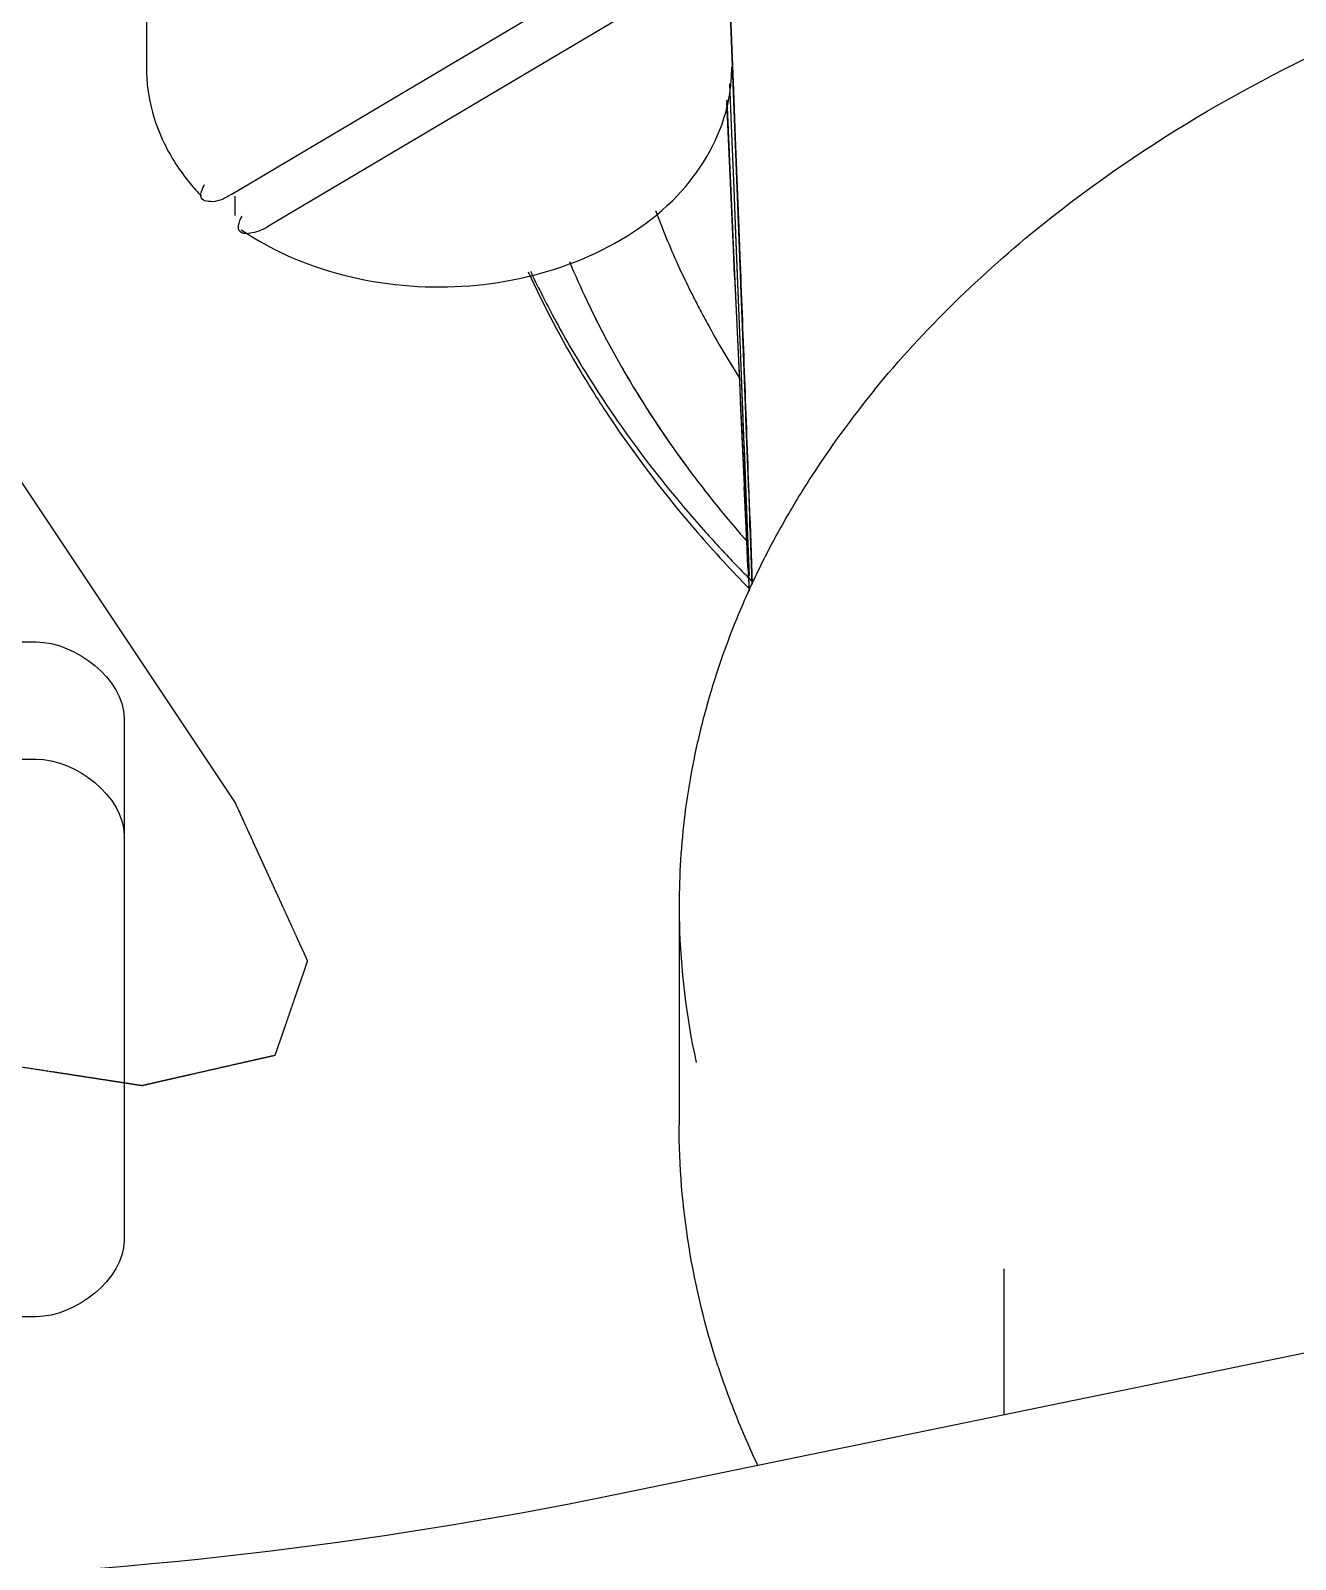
# Model space of a CAD drawing. Header units: millimetres. Extents: x 17886 to 18265, y -8727 to -7321.
# Drawn here: x 18007.3609 to 18007.5769, y -7650.0688 to -7649.8076 of the extents above; entities that cross this region are included whole.
import ezdxf

# ---------------------------------------------------------------- set-up
doc = ezdxf.new("R2010")
doc.units = ezdxf.units.MM
doc.linetypes.add('CENTER', pattern=[2, 1.25, -0.25, 0.25, -0.25])
doc.layers.add('09__COSM', color=7, linetype='Continuous')
doc.layers.add('3884027_DKREDXF_CONTINUOUS_LINE', color=7, linetype='Continuous')

msp = doc.modelspace()

# ---------------------------------------------------------------- linework, layer by layer
at = {"layer": '09__COSM', "color": 2, "linetype": 'CENTER'}
msp.add_line((18007.39589697921, -7649.939569550535), (18007.28317996989, -7649.77049403656), dxfattribs=at)
msp.add_open_spline([(18007.21966719469, -7649.937531306354), (18007.22381968123, -7649.939228991027), (18007.23004841106, -7649.941775518035), (18007.23835338415, -7649.94517088738), (18007.24458211397, -7649.947717414389), (18007.25081084379, -7649.950263941399), (18007.25703957361, -7649.952810468409), (18007.26326830344, -7649.955356995417), (18007.26845891162, -7649.957479101255), (18007.27261139817, -7649.959176785935), (18007.27520670224, -7649.960237838839), (18007.27728294556, -7649.961086681207), (18007.27884012789, -7649.961723312861), (18007.2803973108, -7649.962359944984), (18007.28195449156, -7649.962996575354), (18007.28325214888, -7649.963527106114), (18007.28416049591, -7649.96389846696), (18007.28467957179, -7649.964110689845), (18007.28506882113, -7649.96426981), (18007.28545829055, -7649.964429109847), (18007.28574977554, -7649.96454808091), (18007.28594505855, -7649.964628178503), (18007.28602499842, -7649.964660386535), (18007.28609228168, -7649.96468887292), (18007.2861473819, -7649.964707412228), (18007.28623814679, -7649.964735234369), (18007.28637076428, -7649.964777391624), (18007.28658130177, -7649.964843495665), (18007.28684503878, -7649.964926587125), (18007.28726670213, -7649.965059275581), (18007.28779388969, -7649.965225224625), (18007.28842646837, -7649.965424325608), (18007.28926992282, -7649.965689806815), (18007.29032423533, -7649.966021653783), (18007.29158941271, -7649.966419872091), (18007.29327631505, -7649.966950829154), (18007.29538494327, -7649.967614525716), (18007.29791529701, -7649.968410961492), (18007.30044565078, -7649.969207397289), (18007.3038194558, -7649.970269311683), (18007.30803671208, -7649.971596704674), (18007.31309741961, -7649.973189576265), (18007.31815812714, -7649.974782447856), (18007.32237538342, -7649.976109840847), (18007.32574918844, -7649.977171755245), (18007.3282795422, -7649.977968191031), (18007.33080989599, -7649.978764626851), (18007.33291852404, -7649.979428323277), (18007.33460542673, -7649.979959280618), (18007.33587060305, -7649.980357498078), (18007.33692491889, -7649.980689347691), (18007.33776836653, -7649.980954823504), (18007.33840096603, -7649.981153940955), (18007.33892808846, -7649.981319838478), (18007.33934988469, -7649.981452632046), (18007.33961328354, -7649.981535456), (18007.33982451514, -7649.981602109141), (18007.33995536549, -7649.981642868413), (18007.34004930437, -7649.981673201501), (18007.34009931688, -7649.981687715926), (18007.34013551585, -7649.981691611642), (18007.34018549429, -7649.981700117112), (18007.3402628166, -7649.981711693998), (18007.34036037452, -7649.981726860819), (18007.34051596137, -7649.9817507389), (18007.34071061848, -7649.981780719902), (18007.34094413273, -7649.981816640013), (18007.34125551098, -7649.981864553405), (18007.34180041084, -7649.981948392566), (18007.34257884552, -7649.982068167648), (18007.34351296443, -7649.982211895667), (18007.34444708408, -7649.982355624243), (18007.34538120352, -7649.982499352667), (18007.34662669618, -7649.982690990621), (18007.34818356198, -7649.982930538046), (18007.35067454728, -7649.983313813935), (18007.3537882789, -7649.983792908792), (18007.35752475684, -7649.984367822623), (18007.36126123479, -7649.984942736452), (18007.3643749664, -7649.98542183131), (18007.3668659517, -7649.985805107195), (18007.36873419067, -7649.98609256411), (18007.37060242964, -7649.986380021024), (18007.37247066862, -7649.986667477942), (18007.37402753442, -7649.986907025368), (18007.37527302708, -7649.987098663316), (18007.37620714654, -7649.987242391759), (18007.37698557951, -7649.987362165519), (18007.3776083257, -7649.987457984398), (18007.37807538587, -7649.987529848913), (18007.37854244398, -7649.98760171206), (18007.37893166552, -7649.987661602279), (18007.37924302832, -7649.987709504911), (18007.37943766291, -7649.987739465785), (18007.37959329538, -7649.987763384719), (18007.37971022564, -7649.98778146018), (18007.37980701249, -7649.987796089592), (18007.37987604877, -7649.987807180862), (18007.37991349089, -7649.98781219046), (18007.37994722674, -7649.987819689419), (18007.37995934916, -7649.987812885474), (18007.37998305139, -7649.987808802562), (18007.38002101774, -7649.987799332992), (18007.38007709178, -7649.987787020296), (18007.38014359459, -7649.987771724889), (18007.38023253955, -7649.987751512699), (18007.38034362674, -7649.987726185253), (18007.3805214188, -7649.987685696107), (18007.38074364084, -7649.987635072745), (18007.38101031501, -7649.987574329823), (18007.38127698711, -7649.987513585535), (18007.38163255065, -7649.987432593627), (18007.38207700481, -7649.987331353581), (18007.38261034992, -7649.987209865592), (18007.38332147668, -7649.987047881585), (18007.38421038516, -7649.986845401583), (18007.38527707532, -7649.986602425581), (18007.38634376548, -7649.986359449575), (18007.38741045565, -7649.98611647357), (18007.3888327092, -7649.985792505566), (18007.39061052613, -7649.985387545557), (18007.39274390646, -7649.984901593549), (18007.39487728679, -7649.98441564154), (18007.39665510373, -7649.984010681534), (18007.39807735728, -7649.983686713527), (18007.39896626576, -7649.983484233528), (18007.39967739251, -7649.983322249516), (18007.40021073764, -7649.983200761544), (18007.40074408254, -7649.983079273425), (18007.40127742832, -7649.982957785864), (18007.40172188039, -7649.98285654449), (18007.40203300222, -7649.982785678936), (18007.40221077771, -7649.982745179012), (18007.40234413303, -7649.982714819069), (18007.40245518699, -7649.98268947133), (18007.40254419943, -7649.982669300325), (18007.40259944676, -7649.982656449374), (18007.40264452737, -7649.982646727591), (18007.4026706886, -7649.98263937607), (18007.40269623087, -7649.982636416085), (18007.40270493134, -7649.982622791496), (18007.40271233345, -7649.982593994306), (18007.40272698991, -7649.982555440291), (18007.40274815902, -7649.982492309342), (18007.4027754015, -7649.982413890264), (18007.40281855292, -7649.982288143305), (18007.40287264197, -7649.982131054448), (18007.40293748472, -7649.981942507226), (18007.40302396411, -7649.981691125105), (18007.40313205568, -7649.981376892594), (18007.40326176884, -7649.980999815662), (18007.40343471857, -7649.980497045692), (18007.40365090613, -7649.979868583478), (18007.40391033104, -7649.979114428714), (18007.40416975598, -7649.978360273977), (18007.4045156559, -7649.977354734319), (18007.4049480308, -7649.976097809753), (18007.40546688068, -7649.974589500271), (18007.40589925558, -7649.973332575702), (18007.4062451555, -7649.972327036046), (18007.40650458044, -7649.971572881304), (18007.40676400538, -7649.970818726566), (18007.40702343031, -7649.970064571819), (18007.40728285529, -7649.9693104171), (18007.40749904263, -7649.968681954744), (18007.40767199282, -7649.968179185062), (18007.40780170458, -7649.967802107252), (18007.40790980055, -7649.96748787748), (18007.40799627094, -7649.967236489774), (18007.40806114117, -7649.967047959613), (18007.40811514425, -7649.966890817372), (18007.40815847107, -7649.96676517933), (18007.40818526718, -7649.966686483065), (18007.40820735252, -7649.966623921084), (18007.4082196763, -7649.966583918516), (18007.40823126818, -7649.966557723094), (18007.40823325272, -7649.96653992804), (18007.40821775996, -7649.966511486129), (18007.4082043782, -7649.966479579207), (18007.40817962313, -7649.966426490872), (18007.40814982438, -7649.966360828012), (18007.40810150639, -7649.966255377572), (18007.40804132848, -7649.966123698281), (18007.40796902101, -7649.965965625885), (18007.40787264383, -7649.965754882656), (18007.4077039685, -7649.965386072707), (18007.40746301172, -7649.964859206211), (18007.40717386016, -7649.964226964332), (18007.40688470952, -7649.963594723014), (18007.40659555863, -7649.962962481544), (18007.4062100242, -7649.96211949297), (18007.40572810614, -7649.961065757236), (18007.40514980447, -7649.959801274361), (18007.4045715028, -7649.958536791486), (18007.40380043391, -7649.956850814318), (18007.40283659779, -7649.954743342858), (18007.40167999445, -7649.952214377106), (18007.40052339111, -7649.949685411355), (18007.39936678777, -7649.947156445603), (18007.39782464998, -7649.943784491268), (18007.39666804664, -7649.941255525517), (18007.39589697775, -7649.939569548349)], degree=3, knots=[0, 0, 0, 0, 0.03125, 0.046875, 0.0625, 0.078125, 0.09375, 0.109375, 0.125, 0.1328125, 0.140625, 0.14453125, 0.1484375, 0.15234375, 0.15625, 0.16015625, 0.162109375, 0.1630859375, 0.1640625, 0.1650390625, 0.166015625, 0.1662597656, 0.1665039062, 0.1666259766, 0.1667480469, 0.1669921875, 0.1674804688, 0.16796875, 0.1689453125, 0.169921875, 0.171875, 0.173828125, 0.17578125, 0.1796875, 0.18359375, 0.1875, 0.1953125, 0.203125, 0.2109375, 0.21875, 0.234375, 0.25, 0.265625, 0.28125, 0.2890625, 0.296875, 0.3046875, 0.3125, 0.31640625, 0.3203125, 0.32421875, 0.326171875, 0.328125, 0.330078125, 0.3310546875, 0.33203125, 0.3325195312, 0.3330078125, 0.3332519531, 0.3333740234, 0.3334960938, 0.3337402344, 0.333984375, 0.3344726562, 0.3349609375, 0.3359375, 0.3369140625, 0.337890625, 0.33984375, 0.34375, 0.34765625, 0.3515625, 0.35546875, 0.359375, 0.3671875, 0.375, 0.390625, 0.40625, 0.421875, 0.4375, 0.4453125, 0.453125, 0.4609375, 0.46875, 0.4765625, 0.48046875, 0.484375, 0.48828125, 0.490234375, 0.4921875, 0.494140625, 0.49609375, 0.4970703125, 0.498046875, 0.4985351562, 0.4990234375, 0.4995117188, 0.4997558594, 0.4998779297, 0.5, 0.5001220703, 0.5002441406, 0.5004882812, 0.5009765625, 0.5014648438, 0.501953125, 0.5029296875, 0.50390625, 0.505859375, 0.5078125, 0.509765625, 0.51171875, 0.515625, 0.51953125, 0.5234375, 0.53125, 0.5390625, 0.546875, 0.5546875, 0.5625, 0.578125, 0.59375, 0.609375, 0.625, 0.6328125, 0.640625, 0.64453125, 0.6484375, 0.65234375, 0.65625, 0.66015625, 0.662109375, 0.6630859375, 0.6640625, 0.6650390625, 0.6655273438, 0.666015625, 0.6662597656, 0.6665039062, 0.6666259766, 0.6667480469, 0.6669921875, 0.6674804688, 0.66796875, 0.6689453125, 0.669921875, 0.671875, 0.673828125, 0.67578125, 0.6796875, 0.68359375, 0.6875, 0.6953125, 0.703125, 0.7109375, 0.71875, 0.734375, 0.75, 0.765625, 0.7734375, 0.78125, 0.7890625, 0.796875, 0.8046875, 0.8125, 0.81640625, 0.8203125, 0.82421875, 0.826171875, 0.828125, 0.830078125, 0.8310546875, 0.83203125, 0.8325195312, 0.8330078125, 0.8332519531, 0.8333740234, 0.8334960938, 0.8337402344, 0.833984375, 0.8344726562, 0.8349609375, 0.8359375, 0.8369140625, 0.837890625, 0.83984375, 0.84375, 0.84765625, 0.8515625, 0.85546875, 0.859375, 0.8671875, 0.875, 0.8828125, 0.890625, 0.90625, 0.921875, 0.9375, 0.953125, 0.96875, 1, 1, 1, 1], dxfattribs=at)
at = {"layer": '3884027_DKREDXF_CONTINUOUS_LINE', "color": 6, "linetype": 'Continuous'}
for p, q in [((18007.38068431943, -7649.790888407721), (18007.38068431943, -7649.813869437827)), ((18007.47979781976, -7649.789990282961), (18007.48103038166, -7649.821159146546)), ((18007.39513957936, -7649.835647226822), (18007.45980118517, -7649.797281377852)), ((18007.46622905949, -7649.802698131114), (18007.40156745368, -7649.841063980084)), ((18007.47980005388, -7649.819476339102), (18007.48002891457, -7649.82458868172)), ((18007.48103038166, -7649.821159146546), (18007.48229860012, -7649.853787917104)), ((18007.48002891457, -7649.82458868172), (18007.48068786859, -7649.83928746671)), ((18007.39578801928, -7649.835929433208), (18007.39578801928, -7649.83918980698)), ((18007.48068786859, -7649.83928746671), (18007.48282093979, -7649.886399416842)), ((18007.48229860012, -7649.853787917104), (18007.483039076, -7649.873219053372)), ((18007.483039076, -7649.873219053372), (18007.48356291759, -7649.887225734752)), ((18007.48282093979, -7649.886399416842), (18007.48360948707, -7649.903368227959)), ((18007.48356291759, -7649.887225734752), (18007.48410985374, -7649.902248590768)), ((18007.19188425942, -7649.91206335521), (18007.36188425943, -7649.91206335521)), ((18007.37688425943, -7649.925053734753), (18007.37688425943, -7650.014335765974)), ((18007.19188425942, -7649.932063362205), (18007.36188425943, -7649.932063362205)), ((18007.46076134472, -7650.057702789547), (18007.99419809311, -7649.948000617813)), ((18007.47167615178, -7649.957058549009), (18007.47167615178, -7649.994593267673)), ((18007.52715108572, -7650.019159970232), (18007.52715108572, -7650.044049626747)), ((18007.36188425943, -7650.027326145517), (18007.33416997371, -7650.027326145517))]:
    msp.add_line(p, q, dxfattribs=at)
at = {"layer": '3884027_DKREDXF_CONTINUOUS_LINE', "color": 7, "linetype": 'Continuous'}
for p, q in [((18007.48010415324, -7649.795990942157), (18007.48068436906, -7649.810794611918)), ((18007.48068436906, -7649.810794611918), (18007.48095979631, -7649.817861885307)), ((18007.48069114186, -7649.825232130979), (18007.48035789289, -7649.816726504383)), ((18007.48069140018, -7649.82523379622), (18007.48035789289, -7649.816726504399)), ((18007.48095979631, -7649.817861885307), (18007.48127102274, -7649.825881250259)), ((18007.48061619865, -7649.83739277261), (18007.4798358004, -7649.819895817453)), ((18007.4798358016, -7649.819895844326), (18007.48062211189, -7649.837526222462)), ((18007.48105754728, -7649.834572956133), (18007.48069114186, -7649.825232130979)), ((18007.48105818994, -7649.834577178544), (18007.48069140018, -7649.82523379622)), ((18007.48127102274, -7649.825881250259), (18007.48181436275, -7649.839971424029)), ((18007.48136076368, -7649.842283998278), (18007.48105754728, -7649.834572956133)), ((18007.48136781937, -7649.842451189264), (18007.48105818994, -7649.834577178544)), ((18007.48095537418, -7649.844980644701), (18007.48061619865, -7649.83739277261)), ((18007.48062211189, -7649.837526222462), (18007.48116007425, -7649.849553610069)), ((18007.48181436275, -7649.839971424029), (18007.48204970762, -7649.84611495798)), ((18007.48163718124, -7649.849296103306), (18007.48136076368, -7649.842283998278)), ((18007.48214183329, -7649.862063247938), (18007.48136781937, -7649.842451189264)), ((18007.48116006672, -7649.849553283175), (18007.48095537418, -7649.844980644701)), ((18007.48214183702, -7649.862063546188), (18007.48163718124, -7649.849296103306)), ((18007.48305392294, -7649.891397147274), (18007.48278600468, -7649.88555649467)), ((18007.48335914701, -7649.892534122004), (18007.48308504057, -7649.885734668947)), ((18007.48352585002, -7649.885463119261), (18007.48373641009, -7649.891247607886)), ((18007.48288696125, -7649.887762896344), (18007.48331770144, -7649.897104780974)), ((18007.48335358269, -7649.892398563899), (18007.48312258468, -7649.886669627203)), ((18007.48316745237, -7649.89385949739), (18007.48305392294, -7649.891397147274)), ((18007.48373641009, -7649.891247607886), (18007.48380348735, -7649.893104265471)), ((18007.48376258374, -7649.89197071633), (18007.48373642968, -7649.891247607176)), ((18007.4838085335, -7649.891388960294), (18007.48389232957, -7649.893911546154)), ((18007.48326930502, -7649.896061052705), (18007.48316745237, -7649.89385949739)), ((18007.4836479907, -7649.899638005581), (18007.48335358269, -7649.892398563899)), ((18007.48369169459, -7649.900705162514), (18007.48335914701, -7649.892534122004)), ((18007.48380350056, -7649.893104264995), (18007.48376258374, -7649.89197071633)), ((18007.48380348735, -7649.893104265471), (18007.48412799017, -7649.902201633262)), ((18007.48387597283, -7649.893419381218), (18007.48416228695, -7649.902131057641)), ((18007.48389232957, -7649.893911546154), (18007.4841622709, -7649.902133285281)), ((18007.48336093564, -7649.898034778265), (18007.48326930502, -7649.896061052705)), ((18007.48331770144, -7649.897104780974), (18007.48361037357, -7649.903368081012)), ((18007.48344377655, -7649.899812886519), (18007.48336093564, -7649.898034778265))]:
    msp.add_line(p, q, dxfattribs=at)
at = {"layer": '3884027_DKREDXF_CONTINUOUS_LINE', "color": 6, "linetype": 'Continuous'}
for centre, radius, start, end in [((18007.41013040667, -7649.813860013715), 0.029429589024, 180.0159174743577, 195.2293596285145), ((18007.45126311089, -7649.813869473304), 0.029404708939, 354.4097312726016, 359.9976369229667), ((18007.45135280745, -7649.813878608906), 0.029314549053, 349.3225314230114, 354.4104240748694), ((18007.4514953951, -7649.81390557458), 0.029169433992, 344.6459921187991, 349.3226887881272), ((18007.41598300415, -7649.810846400826), 0.03603541996, 212.9369343522949, 219.4317254654133), ((18007.41762725848, -7649.809512181009), 0.038152855683, 219.4109497534124, 223.8208390992385), ((18007.60625017613, -7649.775222411725), 0.176455886078, 204.6482230792498, 210.9305389999418), ((18007.61449428986, -7649.770389440286), 0.186011776037, 210.9022678925601, 213.7168841458732), ((18007.63332799824, -7649.97395706389), 0.165741383033, 140.7183979671671, 147.1928332901847), ((18007.62561747, -7649.762718786298), 0.199521938883, 213.7760449470427, 220.9043925524472), ((18007.62378771397, -7649.96766996981), 0.154316396733, 147.2356212049849, 150.6294573566244), ((18007.63829412325, -7649.751953242849), 0.216152321607, 220.8609145289032, 224.3531403053832), ((18007.61803280135, -7649.964427108853), 0.147710705739, 150.6308201051881, 154.1234430487861), ((18007.61280401526, -7649.961886214938), 0.141897244781, 154.1251051824881, 157.7150898795755), ((18007.60630331563, -7649.959279443903), 0.134893575208, 157.6925459198889, 165.1174952023439), ((18007.60101950798, -7649.9577919643), 0.129404999465, 165.1531378364232, 168.9688207984898), ((18007.59860632218, -7649.957314667239), 0.126945074264, 168.9718590467837, 172.8364773135459), ((18007.59679026942, -7649.957081476839), 0.125114117967, 172.838723795559, 179.9896687713442), ((18007.59617859833, -7649.957058663838), 0.124502444837, 180.0001165132138, 181.3446667777476), ((18007.59808952823, -7649.956917514131), 0.126416197478, 181.3882982732093, 192.3282652378177), ((18007.6123720221, -7649.991920796005), 0.14104732377, 198.0892101478695, 202.7787740132844), ((18007.61714016749, -7649.989946415224), 0.146208016766, 202.7686988474461, 205.4572948238164), ((18007.3134499292, -7649.340715208613), 0.7319643736960001, 271.579503254183, 281.6103516575339)]:
    msp.add_arc(centre, radius, start, end, dxfattribs=at)
at = {"layer": '3884027_DKREDXF_CONTINUOUS_LINE', "color": 7, "linetype": 'Continuous'}
for centre, radius, start, end in [((18007.6050708418, -7649.786757982105), 0.146813841297, 200.5763858058972, 204.4989586948986), ((18007.60492942378, -7649.786846157345), 0.146648688014, 200.5633451619427, 204.4905142167435), ((18007.59974798288, -7649.785430557657), 0.159238356809, 202.7803600806963, 205.3990563647691), ((18007.5997068469, -7649.776253617785), 0.169684974202, 205.2760749061117, 208.090983984772), ((18007.60885554973, -7649.785073051478), 0.150956608615, 204.4852130140148, 206.5654504792218), ((18007.60937847229, -7649.78481942502), 0.151537526771, 204.4905469837003, 206.5628177189578), ((18007.6115953402, -7649.783713450011), 0.154015184178, 206.5620174097432, 207.5953161088525), ((18007.61179652494, -7649.783619555094), 0.154236897479, 206.559814495283, 207.5916155669747), ((18007.604566902, -7649.783127341439), 0.164579386576, 205.4011193595758, 208.6236259207932), ((18007.60443993831, -7649.783191450528), 0.16443747005, 205.4044831226301, 208.6306694743852), ((18007.61346851457, -7649.78273422313), 0.156128869938, 207.5953648811865, 208.6531450738915), ((18007.61352231655, -7649.782717238721), 0.15618433975, 207.5917507746729, 208.649138100349), ((18007.60573264544, -7649.77301411712), 0.176526334333, 208.0976391750494, 211.671575105959), ((18007.61616337593, -7649.781264965668), 0.159198344595, 208.6521009989905, 210.6221630502432), ((18007.61622750937, -7649.781216816469), 0.159277600206, 208.6562488515217, 210.6290337904047), ((18007.61025597988, -7649.780021310899), 0.171061132617, 208.6239789273002, 211.766661352031), ((18007.61031081924, -7649.779983797052), 0.171127483392, 208.6314533345416, 211.7722117137724), ((18007.61963048523, -7649.779213822641), 0.16322674796, 210.6218276598892, 212.4453080596741), ((18007.61979115094, -7649.779108512221), 0.163418190269, 210.6285312765172, 212.4458866478705), ((18007.6115691165, -7649.769443328181), 0.183368432337, 211.6636264414863, 213.8102039527575), ((18007.61992608883, -7649.773894112899), 0.182508421501, 211.8038317833618, 217.8233298495715), ((18007.61993870844, -7649.773885879969), 0.18252347056, 211.8081951717562, 217.8241602315784), ((18007.62033844124, -7649.763433850587), 0.193998704665, 213.8437406625842, 219.2674983558586), ((18007.63009384671, -7649.755581293573), 0.206521567011, 219.2410981171496, 221.8426330113321), ((18007.62998475374, -7649.766221138345), 0.195159133087, 217.7918168763956, 220.670828241966), ((18007.63001562913, -7649.76619588486), 0.195199037319, 217.7932601101107, 220.6697831064063), ((18007.63409322852, -7649.752043249753), 0.211861211237, 221.8339345066077, 222.3494882065052), ((18007.63413464365, -7649.762704923667), 0.200598277223, 220.6593470224565, 221.1884761682126), ((18007.63411778804, -7649.762718050928), 0.2005769086720001, 220.6603801859891, 221.1888198001573), ((18007.63750922905, -7649.748901662917), 0.216502139207, 222.3549387132022, 224.3675023374599), ((18007.64096181699, -7649.745552603417), 0.221312146208, 224.362296164268, 224.9251188317414)]:
    msp.add_arc(centre, radius, start, end, dxfattribs=at)
at = {"layer": '3884027_DKREDXF_CONTINUOUS_LINE', "color": 6, "linetype": 'Continuous'}
for points, knots in [([(18007.50503694946, -7649.869020831577), (18007.51354389494, -7649.858601999329), (18007.55590808756, -7649.817482585531), (18007.61365671628, -7649.794795293921), (18007.65810189223, -7649.786634804825)], [0, 0, 0, 0, 0.2293815692, 1, 1, 1, 1]), ([(18007.38999917764, -7649.836000061014), (18007.38995895076, -7649.835709563289), (18007.39009403566, -7649.834955223096), (18007.39041419616, -7649.834287296797), (18007.39062865601, -7649.833895029848)], [0, 0, 0, 0, 0.3961316899, 1, 1, 1, 1]), ([(18007.39513957936, -7649.835647226822), (18007.3941555178, -7649.836230977517), (18007.39273234406, -7649.837173120733), (18007.39009553343, -7649.836695892674), (18007.38999917764, -7649.836000061014)], [0, 0, 0, 0, 0.6195966377000001, 1, 1, 1, 1]), ([(18007.396625979, -7649.841902088287), (18007.39642000143, -7649.841650591898), (18007.39634337233, -7649.840628337895), (18007.39677147786, -7649.839822337095), (18007.39705122486, -7649.839310245645)], [0, 0, 0, 0, 0.3577812524, 1, 1, 1, 1]), ([(18007.40156745368, -7649.841063980084), (18007.40069336362, -7649.841582495055), (18007.39924195069, -7649.842237983778), (18007.39707660109, -7649.842452293009), (18007.396625979, -7649.841902088287)], [0, 0, 0, 0, 0.5883145657, 1, 1, 1, 1])]:
    msp.add_open_spline(points, degree=3, knots=knots, dxfattribs=at)
at = {"layer": '3884027_DKREDXF_CONTINUOUS_LINE', "color": 7, "linetype": 'Continuous'}
for points in [[(18007.48097673957, -7649.818298383949), (18007.4805992197, -7649.80859153098), (18007.48021862521, -7649.798884797348), (18007.4798358117, -7649.789178151705)], [(18007.48186113975, -7649.841190905667), (18007.48156846713, -7649.833559983203), (18007.48127351599, -7649.825929147913), (18007.48097673957, -7649.818298383949)], [(18007.48356236065, -7649.886461688488), (18007.48301101282, -7649.871370844796), (18007.48243988714, -7649.856280723399), (18007.48186113975, -7649.841190905667)], [(18007.48204970762, -7649.84611495798), (18007.48255098498, -7649.859230662229), (18007.48304597146, -7649.872346614638), (18007.48352585002, -7649.885463119261)], [(18007.48116007425, -7649.849553610069), (18007.48173063509, -7649.862290266876), (18007.48230329316, -7649.875026833457), (18007.48288696125, -7649.887762896344)], [(18007.48308504057, -7649.885734668947), (18007.48276803856, -7649.87784429929), (18007.48245427721, -7649.869953799402), (18007.48214183329, -7649.862063247938)], [(18007.48312258468, -7649.886669627203), (18007.48279285144, -7649.878467712979), (18007.48246654481, -7649.870265660906), (18007.48214183702, -7649.862063546188)]]:
    msp.add_open_spline(points, degree=3, dxfattribs=at)
at = {"layer": '3884027_DKREDXF_CONTINUOUS_LINE', "color": 6, "linetype": 'Continuous'}
for points in [[(18007.38173432548, -7649.821590685286), (18007.38258746522, -7649.824713922428), (18007.38398105014, -7649.827720954852), (18007.38573957361, -7649.830439420013)], [(18007.47136110846, -7649.835833069961), (18007.47513715007, -7649.831865191156), (18007.47817318611, -7649.826911022816), (18007.47962372121, -7649.821629119711)], [(18007.43591517256, -7649.851217706715), (18007.44875621335, -7649.850213799755), (18007.46248176062, -7649.845163522243), (18007.47136110846, -7649.835833069961)], [(18007.39687305567, -7649.841639378674), (18007.40249775558, -7649.845492241027), (18007.40902708307, -7649.848159963714), (18007.4156658144, -7649.849712073172)], [(18007.4156658144, -7649.849712073172), (18007.42225650403, -7649.851252950661), (18007.42916734386, -7649.851745249018), (18007.43591517256, -7649.851217706715)], [(18007.36188425943, -7649.91206335521), (18007.36849863737, -7649.91206335521), (18007.37688425943, -7649.918439356805), (18007.37688425943, -7649.925053734753)], [(18007.36188425943, -7649.932063362205), (18007.36849863737, -7649.932063362205), (18007.37688425943, -7649.938439363799), (18007.37688425943, -7649.945053741749)], [(18007.4782960722, -7650.035715626766), (18007.47398935746, -7650.022516545834), (18007.47167615178, -7650.008477198287), (18007.47167615178, -7649.994593267673)], [(18007.37688425943, -7650.014335765974), (18007.37688425943, -7650.020950143922), (18007.36849863737, -7650.027326145517), (18007.36188425943, -7650.027326145517)]]:
    msp.add_open_spline(points, degree=3, dxfattribs=at)

doc.saveas('drawing.dxf')
